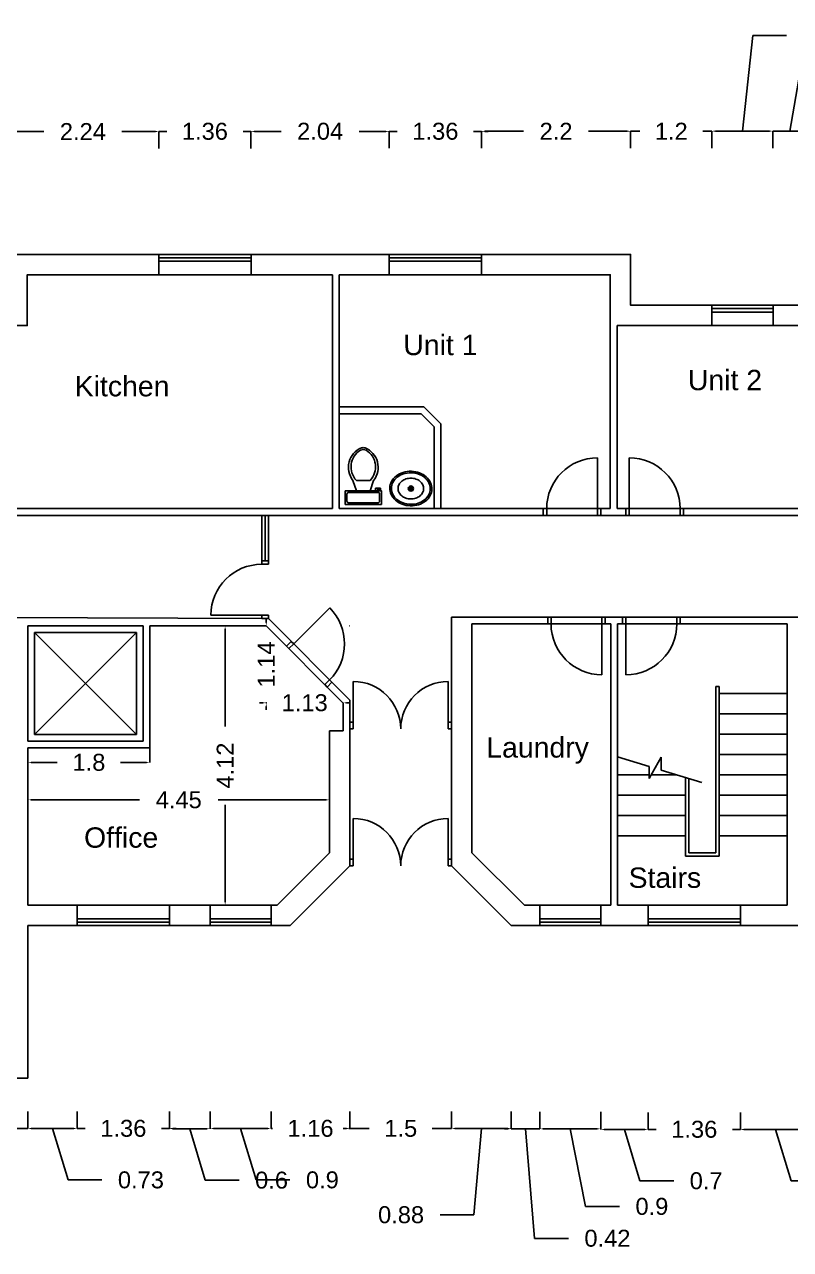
# Model space of a CAD drawing. Header units: millimetres. Extents: x 11228 to 54892, y 17351 to 35530.
# Drawn here: x 28687 to 39987, y 17351 to 35417 of the extents above; entities that cross this region are included whole.
import ezdxf

# ---------------------------------------------------------------- set-up
doc = ezdxf.new("R2010")
doc.units = ezdxf.units.MM
doc.styles.get("Standard").update_dxf_attribs({"font": 'arial.ttf'})
doc.dimstyles.new('ISO-25', dxfattribs={"dimtxt": 250, "dimasz": 50, "dimexe": 1.25, "dimexo": 0, "dimgap": 250, "dimtad": 0, "dimlfac": 0.001, "dimdsep": 46, "dimtxsty": 'Standard', "dimcen": 2.5, "dimadec": 0, "dimazin": 0, "dimtfac": 1, "dimtmove": 1, "dimatfit": 3, "dimfxl": 250, "dimfxlon": 1, "dimarcsym": 0})

# ---------------------------------------------------------------- blocks, each defined once
blk = doc.blocks.new('*U10')
for p, q in [((-800, 100), (-800, 850)), ((-850, 0), (-850, 100)), ((-850, 100), (-800, 100)), ((-800, 0), (-850, 0)), ((-800, 100), (-800, 0)), ((0, 100), (-50, 100)), ((-50, 100), (-50, 0)), ((-50, 0), (0, 0)), ((0, 0), (0, 100))]:
    blk.add_line(p, q)
blk.add_arc((-800, 100), 750, 0, 90)
blk = doc.blocks.new('*U27')
for p, q in [((0, 300), (0, 0)), ((1360, 0), (1360, 300)), ((0, 100), (1360, 100)), ((0, 50), (1360, 50)), ((0, 0), (1360, 0))]:
    blk.add_line(p, q)
blk = doc.blocks.new('*U30')
for p, q in [((-900, 0), (-900, 300)), ((0, 0), (0, 300)), ((-900, 100), (0, 100)), ((-900, 50), (0, 50)), ((-900, 0), (0, 0)), ((0, 100), (0, 0))]:
    blk.add_line(p, q)
blk = doc.blocks.new('*U31')
for p, q in [((0, 50), (0, 350)), ((0, 350), (1360, 350)), ((0, 300), (1360, 300)), ((0, 250), (1360, 250)), ((1360, 350), (1360, 50))]:
    blk.add_line(p, q)
blk = doc.blocks.new('Sink - Oval top')
for p, q in [((-1, 0), (1, 0)), ((0, 1), (0, -1))]:
    blk.add_line(p, q)
at = {"linetype": 'Continuous'}
for points in [[(-12.23, 0.39, 0.117634), (-11.46, -3.36, 0.104469), (-8.88, -6.8, 0.090016), (-5.08, -9.07, 0.08192), (-0.32, -10.02, 0.08192), (4.49, -9.38, 0.090016), (8.42, -7.36, 0.104469), (11.22, -4.09, 0.117634), (12.23, -0.39, 0.117634), (11.46, 3.36, 0.104469), (8.88, 6.8, 0.090016), (5.08, 9.07, 0.08192), (0.32, 10.02, 0.08192), (-4.49, 9.38, 0.090016), (-8.42, 7.36, 0.104469), (-11.22, 4.09, 0.117634)], [(-11.29, 0.16, 0.118622), (-10.52, -3.25, 0.104678), (-8.07, -6.36, 0.089562), (-4.54, -8.37, 0.081185), (-0.13, -9.15, 0.081185), (4.3, -8.49, 0.089562), (7.89, -6.58, 0.104678), (10.42, -3.55, 0.118622), (11.29, -0.16, 0.118622), (10.52, 3.25, 0.104678), (8.07, 6.36, 0.089562), (4.54, 8.37, 0.081185), (0.13, 9.15, 0.081185), (-4.3, 8.49, 0.089562), (-7.89, 6.58, 0.104678), (-10.42, 3.55, 0.118622)], [(-7.42, 0.08, 0.118283), (-6.91, -2.17, 0.104607), (-5.29, -4.21, 0.089718), (-2.97, -5.53, 0.081436), (-0.07, -6.04, 0.081436), (2.84, -5.59, 0.089718), (5.2, -4.33, 0.104607), (6.86, -2.32, 0.118283), (7.42, -0.08, 0.118283), (6.91, 2.17, 0.104607), (5.29, 4.21, 0.089718), (2.97, 5.53, 0.081436), (0.07, 6.04, 0.081436), (-2.84, 5.59, 0.089718), (-5.2, 4.33, 0.104607), (-6.86, 2.32, 0.118283)]]:
    blk.add_lwpolyline(points, format="xyb", close=True, dxfattribs=at)
for radius in [1.5, 1]:
    blk.add_circle((0, 0), radius)
blk = doc.blocks.new('Toilet - top')
for p, q in [((9.5, -6), (9.5, -2)), ((-10, -8.5), (-8, -8.5)), ((-10, -9.5), (-10, -8.5)), ((-7, -9.5), (-10, -9.5)), ((-8, -8.5), (-8, -8)), ((-7, -8), (-7, -9.5)), ((-4, -8), (-6, -14)), ((4, -14), (-4, -14)), ((4, -8), (6, -14))]:
    blk.add_line(p, q)
blk.add_lwpolyline([(10.5, -8), (10.5, 0), (-10.5, 0), (-10.5, -8)], close=True)
for points in [[(-9.5, -2), (-9.5, -6)], [(8.5, -1), (-8.5, -1)], [(-8.5, -7), (8.5, -7)]]:
    blk.add_lwpolyline(points)
for centre, radius, start, end in [((-8.62, -1.88), 0.884, 81.8699, 188.1301), ((-8.62, -6.12), 0.884, 171.8699, 278.1301), ((8.62, -1.88), 0.884, 351.8699, 98.1301), ((8.62, -6.12), 0.884, 261.8699, 8.1301), ((3.52, -21.58), 12.17, 141.46911, 247.97143), ((4.2, -21.82), 11.33, 136.36773, 238.94682), ((-3.52, -21.58), 12.17, 292.02843, 38.53071), ((-4.2, -21.82), 11.33, 301.05301, 43.63209), ((0, -27.88), 4, 245.73182, 294.26817), ((0, -29), 4, 254.86053, 285.13947)]:
    blk.add_arc(centre, radius, start, end)
blk = doc.blocks.new('*D59')
at = {"color": 0, "lineweight": -2, "transparency": 16777216}
for p, q in [((27287, 19387), (27287, 19136)), ((28737, 19387), (28737, 19136)), ((27237, 19137), (27187, 19137)), ((27287, 19137), (27448, 19137)), ((28737, 19137), (28576, 19137)), ((28787, 19137), (28837, 19137))]:
    blk.add_line(p, q, dxfattribs=at)
at = {"color": 0, "transparency": 16777216}
for points in [[(27237, 19145), (27237, 19128), (27287, 19137)], [(28787, 19145), (28787, 19128), (28737, 19137)]]:
    blk.add_solid(points, dxfattribs=at)
at = {"layer": 'Defpoints', "color": 0, "transparency": 16777216}
for p in [(27287, 19877), (28737, 19877), (28737, 19137)]:
    blk.add_point(p, dxfattribs=at)
at = {"color": 0, "transparency": 16777216, "insert": (28012, 19137), "char_height": 250, "attachment_point": 5}
blk.add_mtext('1.45', dxfattribs=at)
blk = doc.blocks.new('*D71')
at = {"color": 0, "lineweight": -2, "transparency": 16777216}
for p, q in [((28428, 33588), (28428, 33840)), ((28478, 33838), (28972, 33838)), ((30618, 33838), (30125, 33838)), ((30668, 33588), (30668, 33840))]:
    blk.add_line(p, q, dxfattribs=at)
at = {"color": 0, "transparency": 16777216}
for points in [[(28478, 33847), (28478, 33830), (28428, 33838)], [(30618, 33847), (30618, 33830), (30668, 33838)]]:
    blk.add_solid(points, dxfattribs=at)
at = {"layer": 'Defpoints', "color": 0, "transparency": 16777216}
for p in [(30668, 33838), (28428, 32027), (30668, 32027)]:
    blk.add_point(p, dxfattribs=at)
at = {"color": 0, "transparency": 16777216, "insert": (29548, 33838), "char_height": 250, "attachment_point": 5}
blk.add_mtext('2.24', dxfattribs=at)
blk = doc.blocks.new('*D72')
at = {"color": 0, "lineweight": -2, "transparency": 16777216}
for p, q in [((30618, 33840), (30568, 33840)), ((30668, 33590), (30668, 33841)), ((30668, 33840), (30786, 33840)), ((32028, 33840), (31911, 33840)), ((32028, 33590), (32028, 33841)), ((32078, 33840), (32128, 33840))]:
    blk.add_line(p, q, dxfattribs=at)
at = {"color": 0, "transparency": 16777216}
for points in [[(30618, 33848), (30618, 33831), (30668, 33840)], [(32078, 33848), (32078, 33831), (32028, 33840)]]:
    blk.add_solid(points, dxfattribs=at)
at = {"layer": 'Defpoints', "color": 0, "transparency": 16777216}
for p in [(32028, 33840), (30668, 32027), (32028, 32027)]:
    blk.add_point(p, dxfattribs=at)
at = {"color": 0, "transparency": 16777216, "insert": (31348, 33840), "char_height": 250, "attachment_point": 5}
blk.add_mtext('1.36', dxfattribs=at)
blk = doc.blocks.new('*D73')
at = {"color": 0, "lineweight": -2, "transparency": 16777216}
for p, q in [((32028, 33591), (32028, 33842)), ((32078, 33841), (32472, 33841)), ((34018, 33841), (33625, 33841)), ((34068, 33591), (34068, 33842))]:
    blk.add_line(p, q, dxfattribs=at)
at = {"color": 0, "transparency": 16777216}
for points in [[(32078, 33849), (32078, 33832), (32028, 33841)], [(34018, 33849), (34018, 33832), (34068, 33841)]]:
    blk.add_solid(points, dxfattribs=at)
at = {"layer": 'Defpoints', "color": 0, "transparency": 16777216}
for p in [(34068, 33841), (32028, 32027), (34068, 32027)]:
    blk.add_point(p, dxfattribs=at)
at = {"color": 0, "transparency": 16777216, "insert": (33048, 33841), "char_height": 250, "attachment_point": 5}
blk.add_mtext('2.04', dxfattribs=at)
blk = doc.blocks.new('*D74')
at = {"color": 0, "lineweight": -2, "transparency": 16777216}
for p, q in [((34018, 33841), (33968, 33841)), ((34068, 33591), (34068, 33842)), ((34068, 33841), (34186, 33841)), ((35428, 33841), (35311, 33841)), ((35428, 33591), (35428, 33842)), ((35478, 33841), (35528, 33841))]:
    blk.add_line(p, q, dxfattribs=at)
at = {"color": 0, "transparency": 16777216}
for points in [[(34018, 33849), (34018, 33832), (34068, 33841)], [(35478, 33849), (35478, 33832), (35428, 33841)]]:
    blk.add_solid(points, dxfattribs=at)
at = {"layer": 'Defpoints', "color": 0, "transparency": 16777216}
for p in [(35428, 33841), (34068, 32027), (35428, 32027)]:
    blk.add_point(p, dxfattribs=at)
at = {"color": 0, "transparency": 16777216, "insert": (34748, 33841), "char_height": 250, "attachment_point": 5}
blk.add_mtext('1.36', dxfattribs=at)
blk = doc.blocks.new('*D75')
at = {"color": 0, "lineweight": -2, "transparency": 16777216}
for p, q in [((35428, 33592), (35428, 33843)), ((35478, 33842), (36050, 33842)), ((37578, 33842), (37007, 33842)), ((37628, 33592), (37628, 33843))]:
    blk.add_line(p, q, dxfattribs=at)
at = {"color": 0, "transparency": 16777216}
for points in [[(35478, 33850), (35478, 33834), (35428, 33842)], [(37578, 33850), (37578, 33834), (37628, 33842)]]:
    blk.add_solid(points, dxfattribs=at)
at = {"layer": 'Defpoints', "color": 0, "transparency": 16777216}
for p in [(37628, 33842), (35428, 32027), (37628, 32027)]:
    blk.add_point(p, dxfattribs=at)
at = {"color": 0, "transparency": 16777216, "insert": (36528, 33842), "char_height": 250, "attachment_point": 5}
blk.add_mtext('2.2', dxfattribs=at)
blk = doc.blocks.new('*D76')
at = {"color": 0, "lineweight": -2, "transparency": 16777216}
for p, q in [((37578, 33843), (37528, 33843)), ((37628, 33593), (37628, 33845)), ((37628, 33843), (37764, 33843)), ((38828, 33843), (38693, 33843)), ((38828, 33593), (38828, 33845)), ((38878, 33843), (38928, 33843))]:
    blk.add_line(p, q, dxfattribs=at)
at = {"color": 0, "transparency": 16777216}
for points in [[(37578, 33852), (37578, 33835), (37628, 33843)], [(38878, 33852), (38878, 33835), (38828, 33843)]]:
    blk.add_solid(points, dxfattribs=at)
at = {"layer": 'Defpoints', "color": 0, "transparency": 16777216}
for p in [(38828, 33843), (37628, 31277), (38828, 31277)]:
    blk.add_point(p, dxfattribs=at)
at = {"color": 0, "transparency": 16777216, "insert": (38228, 33843), "char_height": 250, "attachment_point": 5}
blk.add_mtext('1.2', dxfattribs=at)
blk = doc.blocks.new('*D77')
at = {"color": 0, "lineweight": -2, "transparency": 16777216}
for p, q in [((39278, 33845), (39430, 35253)), ((39430, 35253), (39930, 35253)), ((38828, 33595), (38828, 33846)), ((38878, 33845), (39678, 33845)), ((39728, 33595), (39728, 33846))]:
    blk.add_line(p, q, dxfattribs=at)
at = {"color": 0, "transparency": 16777216}
for points in [[(38878, 33853), (38878, 33836), (38828, 33845)], [(39678, 33853), (39678, 33836), (39728, 33845)]]:
    blk.add_solid(points, dxfattribs=at)
at = {"layer": 'Defpoints', "color": 0, "transparency": 16777216}
for p in [(39728, 33845), (38828, 31277), (39728, 31277)]:
    blk.add_point(p, dxfattribs=at)
at = {"color": 0, "transparency": 16777216, "insert": (40407, 35253), "char_height": 250, "attachment_point": 5}
blk.add_mtext('0.9', dxfattribs=at)
blk = doc.blocks.new('*D78')
at = {"color": 0, "lineweight": -2, "transparency": 16777216}
for p, q in [((39978, 33845), (40130, 34723)), ((40130, 34723), (40630, 34723)), ((39678, 33845), (39628, 33845)), ((39728, 33595), (39728, 33846)), ((39728, 33845), (40228, 33845)), ((39728, 33845), (40228, 33845)), ((40228, 33595), (40228, 33846)), ((40278, 33845), (40328, 33845))]:
    blk.add_line(p, q, dxfattribs=at)
at = {"color": 0, "transparency": 16777216}
for points in [[(39678, 33853), (39678, 33836), (39728, 33845)], [(40278, 33853), (40278, 33836), (40228, 33845)]]:
    blk.add_solid(points, dxfattribs=at)
at = {"layer": 'Defpoints', "color": 0, "transparency": 16777216}
for p in [(40228, 33845), (39728, 31277), (40228, 31277)]:
    blk.add_point(p, dxfattribs=at)
at = {"color": 0, "transparency": 16777216, "insert": (41108, 34723), "char_height": 250, "attachment_point": 5}
blk.add_mtext('0.5', dxfattribs=at)
blk = doc.blocks.new('*D86')
at = {"color": 0, "lineweight": -2, "transparency": 16777216}
for p, q in [((28737, 19386), (28737, 19134)), ((29465, 19386), (29465, 19134)), ((28787, 19136), (29415, 19136)), ((29101, 19136), (29329, 18376)), ((29329, 18376), (29829, 18376))]:
    blk.add_line(p, q, dxfattribs=at)
at = {"color": 0, "transparency": 16777216}
for points in [[(28787, 19144), (28787, 19127), (28737, 19136)], [(29415, 19144), (29415, 19127), (29465, 19136)]]:
    blk.add_solid(points, dxfattribs=at)
at = {"layer": 'Defpoints', "color": 0, "transparency": 16777216}
for p in [(28737, 22127), (29465, 22127), (29465, 19136)]:
    blk.add_point(p, dxfattribs=at)
at = {"color": 0, "transparency": 16777216, "insert": (30404, 18376), "char_height": 250, "attachment_point": 5}
blk.add_mtext('0.73', dxfattribs=at)
blk = doc.blocks.new('*D87')
at = {"color": 0, "lineweight": -2, "transparency": 16777216}
for p, q in [((29465, 19386), (29465, 19134)), ((30825, 19386), (30825, 19134)), ((29415, 19136), (29365, 19136)), ((29465, 19136), (29583, 19136)), ((30825, 19136), (30708, 19136)), ((30875, 19136), (30925, 19136))]:
    blk.add_line(p, q, dxfattribs=at)
at = {"color": 0, "transparency": 16777216}
for points in [[(29415, 19144), (29415, 19127), (29465, 19136)], [(30875, 19144), (30875, 19127), (30825, 19136)]]:
    blk.add_solid(points, dxfattribs=at)
at = {"layer": 'Defpoints', "color": 0, "transparency": 16777216}
for p in [(29465, 22127), (30825, 22127), (30825, 19136)]:
    blk.add_point(p, dxfattribs=at)
at = {"color": 0, "transparency": 16777216, "insert": (30145, 19136), "char_height": 250, "attachment_point": 5}
blk.add_mtext('1.36', dxfattribs=at)
blk = doc.blocks.new('*D88')
at = {"color": 0, "lineweight": -2, "transparency": 16777216}
for p, q in [((30825, 19381), (30825, 19130)), ((31425, 19381), (31425, 19130)), ((30875, 19131), (31375, 19131)), ((31125, 19131), (31353, 18372)), ((31353, 18372), (31853, 18372))]:
    blk.add_line(p, q, dxfattribs=at)
at = {"color": 0, "transparency": 16777216}
for points in [[(30875, 19140), (30875, 19123), (30825, 19131)], [(31375, 19140), (31375, 19123), (31425, 19131)]]:
    blk.add_solid(points, dxfattribs=at)
at = {"layer": 'Defpoints', "color": 0, "transparency": 16777216}
for p in [(30825, 22127), (31425, 22127), (31425, 19131)]:
    blk.add_point(p, dxfattribs=at)
at = {"color": 0, "transparency": 16777216, "insert": (32331, 18372), "char_height": 250, "attachment_point": 5}
blk.add_mtext('0.6', dxfattribs=at)
blk = doc.blocks.new('*D89')
at = {"color": 0, "lineweight": -2, "transparency": 16777216}
for p, q in [((31425, 19386), (31425, 19134)), ((32325, 19386), (32325, 19134)), ((31475, 19136), (32275, 19136)), ((31875, 19136), (32103, 18376)), ((32103, 18376), (32603, 18376))]:
    blk.add_line(p, q, dxfattribs=at)
at = {"color": 0, "transparency": 16777216}
for points in [[(31475, 19144), (31475, 19127), (31425, 19136)], [(32275, 19144), (32275, 19127), (32325, 19136)]]:
    blk.add_solid(points, dxfattribs=at)
at = {"layer": 'Defpoints', "color": 0, "transparency": 16777216}
for p in [(31425, 22127), (32325, 22127), (32325, 19136)]:
    blk.add_point(p, dxfattribs=at)
at = {"color": 0, "transparency": 16777216, "insert": (33081, 18376), "char_height": 250, "attachment_point": 5}
blk.add_mtext('0.9', dxfattribs=at)
blk = doc.blocks.new('*D91')
at = {"color": 0, "lineweight": -2, "transparency": 16777216}
for p, q in [((32325, 19386), (32325, 19134)), ((33487, 19386), (33487, 19134)), ((32275, 19136), (32225, 19136)), ((32325, 19136), (32343, 19136)), ((33487, 19136), (33469, 19136)), ((33537, 19136), (33587, 19136))]:
    blk.add_line(p, q, dxfattribs=at)
at = {"color": 0, "transparency": 16777216}
for points in [[(32275, 19144), (32275, 19127), (32325, 19136)], [(33537, 19144), (33537, 19127), (33487, 19136)]]:
    blk.add_solid(points, dxfattribs=at)
at = {"layer": 'Defpoints', "color": 0, "transparency": 16777216}
for p in [(32325, 23007), (33487, 23007), (32325, 19136)]:
    blk.add_point(p, dxfattribs=at)
at = {"color": 0, "transparency": 16777216, "insert": (32906, 19136), "char_height": 250, "attachment_point": 5}
blk.add_mtext('1.16', dxfattribs=at)
blk = doc.blocks.new('*D94')
at = {"color": 0, "lineweight": -2, "transparency": 16777216}
for p, q in [((28737, 24748), (28737, 24533)), ((30537, 24748), (30537, 24533)), ((28787, 24534), (29171, 24534)), ((30487, 24534), (30103, 24534))]:
    blk.add_line(p, q, dxfattribs=at)
at = {"color": 0, "transparency": 16777216}
for points in [[(28787, 24542), (28787, 24526), (28737, 24534)], [(30487, 24542), (30487, 24526), (30537, 24534)]]:
    blk.add_solid(points, dxfattribs=at)
at = {"layer": 'Defpoints', "color": 0, "transparency": 16777216}
for p in [(28737, 24748), (30537, 24748), (28737, 24534)]:
    blk.add_point(p, dxfattribs=at)
at = {"color": 0, "transparency": 16777216, "insert": (29637, 24534), "char_height": 250, "attachment_point": 5}
blk.add_mtext('1.8', dxfattribs=at)
blk = doc.blocks.new('*D96')
at = {"color": 0, "lineweight": -2, "transparency": 16777216}
for p, q in [((32253, 26598), (32253, 26648)), ((32253, 26548), (32254, 26548)), ((32253, 26548), (32253, 26541)), ((32253, 25409), (32253, 25416)), ((32253, 25409), (32254, 25409)), ((32253, 25359), (32253, 25309))]:
    blk.add_line(p, q, dxfattribs=at)
at = {"color": 0, "transparency": 16777216}
for points in [[(32245, 26598), (32261, 26598), (32253, 26548)], [(32245, 25359), (32261, 25359), (32253, 25409)]]:
    blk.add_solid(points, dxfattribs=at)
at = {"layer": 'Defpoints', "color": 0, "transparency": 16777216}
for p in [(32253, 26548), (32253, 25409), (32253, 25409)]:
    blk.add_point(p, dxfattribs=at)
at = {"color": 0, "transparency": 16777216, "insert": (32253, 25978), "char_height": 250, "attachment_point": 5, "rotation": 90}
blk.add_mtext('1.14', dxfattribs=at)
blk = doc.blocks.new('*D97')
at = {"color": 0, "lineweight": -2, "transparency": 16777216}
for p, q in [((32204, 25413), (32154, 25413)), ((32254, 25409), (32254, 25414)), ((32254, 25413), (32258, 25413)), ((33387, 25413), (33383, 25413)), ((33387, 25409), (33387, 25414)), ((33437, 25413), (33487, 25413))]:
    blk.add_line(p, q, dxfattribs=at)
at = {"color": 0, "transparency": 16777216}
for points in [[(32204, 25421), (32204, 25404), (32254, 25413)], [(33437, 25421), (33437, 25404), (33387, 25413)]]:
    blk.add_solid(points, dxfattribs=at)
at = {"layer": 'Defpoints', "color": 0, "transparency": 16777216}
for p in [(32254, 25413), (32254, 25409), (33387, 25409)]:
    blk.add_point(p, dxfattribs=at)
at = {"color": 0, "transparency": 16777216, "insert": (32820, 25413), "char_height": 250, "attachment_point": 5}
blk.add_mtext('1.13', dxfattribs=at)
blk = doc.blocks.new('*D98')
at = {"color": 0, "lineweight": -2, "transparency": 16777216}
for p, q in [((28737, 24232), (28737, 23981)), ((33187, 24232), (33187, 23981)), ((28787, 23982), (30381, 23982)), ((33137, 23982), (31542, 23982))]:
    blk.add_line(p, q, dxfattribs=at)
at = {"color": 0, "transparency": 16777216}
for points in [[(28787, 23990), (28787, 23974), (28737, 23982)], [(33137, 23990), (33137, 23974), (33187, 23982)]]:
    blk.add_solid(points, dxfattribs=at)
at = {"layer": 'Defpoints', "color": 0, "transparency": 16777216}
for p in [(28737, 25000), (33187, 25000), (28737, 23982)]:
    blk.add_point(p, dxfattribs=at)
at = {"color": 0, "transparency": 16777216, "insert": (30962, 23982), "char_height": 250, "attachment_point": 5}
blk.add_mtext('4.45', dxfattribs=at)
blk = doc.blocks.new('*D99')
at = {"color": 0, "lineweight": -2, "transparency": 16777216}
for p, q in [((31425, 26548), (31648, 26548)), ((31647, 26498), (31647, 25065)), ((31647, 22477), (31647, 23909)), ((31425, 22427), (31648, 22427))]:
    blk.add_line(p, q, dxfattribs=at)
at = {"color": 0, "transparency": 16777216}
for points in [[(31638, 26498), (31655, 26498), (31647, 26548)], [(31638, 22477), (31655, 22477), (31647, 22427)]]:
    blk.add_solid(points, dxfattribs=at)
at = {"layer": 'Defpoints', "color": 0, "transparency": 16777216}
for p in [(31425, 26548), (31647, 26548), (31425, 22427)]:
    blk.add_point(p, dxfattribs=at)
at = {"color": 0, "transparency": 16777216, "insert": (31647, 24487), "char_height": 250, "attachment_point": 5, "rotation": 90}
blk.add_mtext('4.12', dxfattribs=at)
blk = doc.blocks.new('*D100')
at = {"color": 0, "lineweight": -2, "transparency": 16777216}
for p, q in [((33487, 19386), (33487, 19134)), ((34987, 19386), (34987, 19134)), ((33437, 19136), (33387, 19136)), ((33487, 19136), (33770, 19136)), ((34987, 19136), (34703, 19136)), ((35037, 19136), (35087, 19136))]:
    blk.add_line(p, q, dxfattribs=at)
at = {"color": 0, "transparency": 16777216}
for points in [[(33437, 19144), (33437, 19127), (33487, 19136)], [(35037, 19144), (35037, 19127), (34987, 19136)]]:
    blk.add_solid(points, dxfattribs=at)
at = {"layer": 'Defpoints', "color": 0, "transparency": 16777216}
for p in [(33487, 23007), (34987, 23007), (34987, 19136)]:
    blk.add_point(p, dxfattribs=at)
at = {"color": 0, "transparency": 16777216, "insert": (34237, 19136), "char_height": 250, "attachment_point": 5}
blk.add_mtext('1.5', dxfattribs=at)
blk = doc.blocks.new('*D101')
at = {"color": 0, "lineweight": -2, "transparency": 16777216}
for p, q in [((34987, 19384), (34987, 19133)), ((35867, 19384), (35867, 19133)), ((35817, 19134), (35037, 19134)), ((35427, 19134), (35317, 17862)), ((35317, 17862), (34817, 17862))]:
    blk.add_line(p, q, dxfattribs=at)
at = {"color": 0, "transparency": 16777216}
for points in [[(35037, 19143), (35037, 19126), (34987, 19134)], [(35817, 19143), (35817, 19126), (35867, 19134)]]:
    blk.add_solid(points, dxfattribs=at)
at = {"layer": 'Defpoints', "color": 0, "transparency": 16777216}
for p in [(34987, 22127), (35867, 22127), (34987, 19134)]:
    blk.add_point(p, dxfattribs=at)
at = {"color": 0, "transparency": 16777216, "insert": (34242, 17862), "char_height": 250, "attachment_point": 5}
blk.add_mtext('0.88', dxfattribs=at)
blk = doc.blocks.new('*D102')
at = {"color": 0, "lineweight": -2, "transparency": 16777216}
for p, q in [((35867, 19380), (35867, 19129)), ((36287, 19380), (36287, 19129)), ((35817, 19130), (35767, 19130)), ((35867, 19130), (36287, 19130)), ((35867, 19130), (36287, 19130)), ((36077, 19130), (36212, 17515)), ((36337, 19130), (36387, 19130)), ((36212, 17515), (36712, 17515))]:
    blk.add_line(p, q, dxfattribs=at)
at = {"color": 0, "transparency": 16777216}
for points in [[(35817, 19138), (35817, 19122), (35867, 19130)], [(36337, 19138), (36337, 19122), (36287, 19130)]]:
    blk.add_solid(points, dxfattribs=at)
at = {"layer": 'Defpoints', "color": 0, "transparency": 16777216}
for p in [(35867, 22127), (36287, 22127), (36287, 19130)]:
    blk.add_point(p, dxfattribs=at)
at = {"color": 0, "transparency": 16777216, "insert": (37286, 17515), "char_height": 250, "attachment_point": 5}
blk.add_mtext('0.42', dxfattribs=at)
blk = doc.blocks.new('*D103')
at = {"color": 0, "lineweight": -2, "transparency": 16777216}
for p, q in [((36287, 19380), (36287, 19129)), ((37187, 19380), (37187, 19129)), ((36337, 19130), (37137, 19130)), ((36737, 19130), (36964, 17985)), ((36964, 17985), (37464, 17985))]:
    blk.add_line(p, q, dxfattribs=at)
at = {"color": 0, "transparency": 16777216}
for points in [[(36337, 19138), (36337, 19122), (36287, 19130)], [(37137, 19138), (37137, 19122), (37187, 19130)]]:
    blk.add_solid(points, dxfattribs=at)
at = {"layer": 'Defpoints', "color": 0, "transparency": 16777216}
for p in [(36287, 22127), (37187, 22127), (37187, 19130)]:
    blk.add_point(p, dxfattribs=at)
at = {"color": 0, "transparency": 16777216, "insert": (37942, 17985), "char_height": 250, "attachment_point": 5}
blk.add_mtext('0.9', dxfattribs=at)
blk = doc.blocks.new('*D104')
at = {"color": 0, "lineweight": -2, "transparency": 16777216}
for p, q in [((37187, 19372), (37187, 19121)), ((37887, 19372), (37887, 19121)), ((37237, 19122), (37837, 19122)), ((37537, 19122), (37764, 18363)), ((37764, 18363), (38264, 18363))]:
    blk.add_line(p, q, dxfattribs=at)
at = {"color": 0, "transparency": 16777216}
for points in [[(37237, 19130), (37237, 19113), (37187, 19122)], [(37837, 19130), (37837, 19113), (37887, 19122)]]:
    blk.add_solid(points, dxfattribs=at)
at = {"layer": 'Defpoints', "color": 0, "transparency": 16777216}
for p in [(37187, 22127), (37887, 22127), (37887, 19122)]:
    blk.add_point(p, dxfattribs=at)
at = {"color": 0, "transparency": 16777216, "insert": (38742, 18363), "char_height": 250, "attachment_point": 5}
blk.add_mtext('0.7', dxfattribs=at)
blk = doc.blocks.new('*D105')
at = {"color": 0, "lineweight": -2, "transparency": 16777216}
for p, q in [((37887, 19372), (37887, 19121)), ((39247, 19372), (39247, 19121)), ((37837, 19122), (37787, 19122)), ((37887, 19122), (38004, 19122)), ((39247, 19122), (39130, 19122)), ((39297, 19122), (39347, 19122))]:
    blk.add_line(p, q, dxfattribs=at)
at = {"color": 0, "transparency": 16777216}
for points in [[(37837, 19130), (37837, 19113), (37887, 19122)], [(39297, 19130), (39297, 19113), (39247, 19122)]]:
    blk.add_solid(points, dxfattribs=at)
at = {"layer": 'Defpoints', "color": 0, "transparency": 16777216}
for p in [(37887, 22127), (39247, 22127), (39247, 19122)]:
    blk.add_point(p, dxfattribs=at)
at = {"color": 0, "transparency": 16777216, "insert": (38567, 19122), "char_height": 250, "attachment_point": 5}
blk.add_mtext('1.36', dxfattribs=at)
blk = doc.blocks.new('*D106')
at = {"color": 0, "lineweight": -2, "transparency": 16777216}
for p, q in [((39247, 19371), (39247, 19119)), ((40287, 19371), (40287, 19119)), ((39297, 19121), (40237, 19121)), ((39767, 19121), (39994, 18361)), ((39994, 18361), (40494, 18361))]:
    blk.add_line(p, q, dxfattribs=at)
at = {"color": 0, "transparency": 16777216}
for points in [[(39297, 19129), (39297, 19112), (39247, 19121)], [(40237, 19129), (40237, 19112), (40287, 19121)]]:
    blk.add_solid(points, dxfattribs=at)
at = {"layer": 'Defpoints', "color": 0, "transparency": 16777216}
for p in [(39247, 22127), (40287, 22127), (40287, 19121)]:
    blk.add_point(p, dxfattribs=at)
at = {"color": 0, "transparency": 16777216, "insert": (41057, 18361), "char_height": 250, "attachment_point": 5}
blk.add_mtext('1.04', dxfattribs=at)

msp = doc.modelspace()

# ---------------------------------------------------------------- linework, layer by layer
for p, q in [((34068.494, 32026.55), (32028.494, 32026.55)), ((35428.494, 32026.55), (34068.494, 32026.55)), ((37628.494, 32026.55), (35428.494, 32026.55)), ((33228.494, 28276.55), (33228.494, 31726.55)), ((33328.494, 28276.55), (33328.494, 31726.55)), ((37328.494, 31726.55), (37328.494, 28276.55)), ((40228.494, 31276.55), (39728.494, 31276.55)), ((37428.494, 30976.55), (37428.494, 28276.55)), ((33328.494, 28276.55), (33328.494, 29776.55)), ((33328.494, 29776.55), (34578.494, 29776.55)), ((33328.494, 29676.55), (34537.072, 29676.55)), ((34537.072, 29676.55), (34728.494, 29485.129)), ((34578.494, 29776.55), (34828.494, 29526.55)), ((34728.494, 29485.129), (34728.494, 28276.55)), ((34828.494, 29526.55), (34828.494, 28276.55)), ((33228.494, 28276.55), (27628.494, 28276.55)), ((37328.494, 28276.55), (33328.494, 28276.55)), ((37428.494, 28276.55), (41028.494, 28276.55)), ((25928.494, 28176.55), (47586.694, 28176.55)), ((32186.704, 27505.372), (32186.704, 28176.55)), ((32236.704, 27505.372), (32236.704, 28176.55)), ((32286.704, 27505.372), (32286.704, 28176.55)), ((26036.694, 26681.069), (32286.704, 26655.372)), ((32286.704, 26655.372), (33486.694, 25450.438)), ((34986.694, 26576.55), (34986.694, 26676.55)), ((34986.694, 26676.55), (47586.694, 26676.55)), ((34986.694, 23006.55), (34986.694, 26576.55)), ((35286.694, 26576.55), (37336.694, 26576.55)), ((37336.694, 26576.55), (37336.694, 22426.55)), ((37436.694, 26576.55), (37436.694, 22426.55)), ((37436.694, 26576.55), (39936.694, 26576.55)), ((39936.694, 26576.55), (39936.694, 22426.55)), ((28736.694, 26547.531), (28736.694, 24847.531)), ((28736.694, 26547.531), (28736.694, 24847.531)), ((30436.694, 26547.531), (28736.694, 26547.531)), ((28836.694, 26447.531), (28836.694, 24947.531)), ((30336.694, 26447.531), (28836.694, 26447.531)), ((28836.694, 26447.531), (30336.694, 24947.531)), ((30336.694, 26447.531), (28836.694, 24947.531)), ((30336.694, 24947.531), (30336.694, 26447.531)), ((30436.694, 24847.531), (30436.694, 26547.531)), ((32252.971, 26547.531), (30536.694, 26547.531)), ((30536.694, 24747.531), (30536.694, 26547.531)), ((32252.971, 26547.531), (33386.694, 25409.137)), ((33486.694, 26547.531), (33481.944, 26547.531)), ((33536.694, 25027.101), (33536.694, 25727.101)), ((34936.694, 25027.101), (34936.694, 25727.101)), ((38886.694, 25651.581), (38886.694, 23201.581)), ((38936.694, 25651.581), (38886.694, 25651.581)), ((38936.694, 25651.581), (38936.694, 23151.581)), ((39936.694, 25551.581), (38936.694, 25551.581)), ((33386.694, 25409.137), (33386.694, 25000.438)), ((33486.694, 25450.438), (33486.694, 23006.55)), ((33486.694, 25027.101), (33486.694, 25127.101)), ((33486.694, 25127.101), (33536.694, 25127.101)), ((34986.694, 25127.101), (34936.694, 25127.101)), ((34986.694, 25027.101), (34986.694, 25127.101)), ((39936.694, 25251.581), (38936.694, 25251.581)), ((28836.694, 24947.531), (30336.694, 24947.531)), ((33386.694, 25000.438), (33186.694, 25000.438)), ((33186.694, 25000.438), (33186.694, 23201.525)), ((33536.694, 25027.101), (33486.694, 25027.101)), ((34936.694, 25027.101), (34986.694, 25027.101)), ((39936.694, 24951.581), (38936.694, 24951.581)), ((28736.694, 24847.531), (30436.694, 24847.531)), ((28736.694, 24747.531), (30536.694, 24747.531)), ((28736.694, 24747.531), (28736.694, 22426.55)), ((37899.258, 24475.503), (37436.694, 24616.476)), ((38077.004, 24609.299), (37899.258, 24297.738)), ((38077.004, 24421.333), (38077.004, 24609.299)), ((39936.694, 24651.581), (38936.694, 24651.581)), ((37899.258, 24297.738), (37899.258, 24475.503)), ((38677.694, 24238.264), (38077.004, 24421.333)), ((37899.258, 24351.581), (37436.694, 24351.581)), ((38305.875, 24351.581), (37929.975, 24351.581)), ((38436.694, 23151.581), (38436.694, 24311.712)), ((38486.694, 23201.581), (38486.694, 24296.474)), ((39936.694, 24351.581), (38936.694, 24351.581)), ((38436.694, 24051.581), (37436.694, 24051.581)), ((39936.694, 24051.581), (38936.694, 24051.581)), ((33536.694, 23006.55), (33536.694, 23706.55)), ((34936.694, 23006.55), (34936.694, 23706.55)), ((38436.694, 23751.581), (37436.694, 23751.581)), ((39936.694, 23751.581), (38936.694, 23751.581)), ((38436.694, 23451.581), (37436.694, 23451.581)), ((39936.694, 23451.581), (38936.694, 23451.581)), ((33186.694, 23201.525), (32411.719, 22426.55)), ((36061.668, 22426.55), (35286.694, 23201.525)), ((38936.694, 23151.581), (38436.694, 23151.581)), ((38886.694, 23201.581), (38486.694, 23201.581)), ((33486.694, 23006.55), (32606.694, 22126.55)), ((33486.694, 23006.55), (33486.694, 23106.55)), ((33486.694, 23106.55), (33536.694, 23106.55)), ((33536.694, 23006.55), (33486.694, 23006.55)), ((34986.694, 23106.55), (34936.694, 23106.55)), ((34936.694, 23006.55), (34986.694, 23006.55)), ((34986.694, 23006.55), (34986.694, 23106.55)), ((35866.694, 22126.55), (34986.694, 23006.55)), ((32411.719, 22426.55), (28736.694, 22426.55)), ((32606.694, 22126.55), (28736.694, 22126.55)), ((28736.694, 22126.55), (28736.694, 19876.55)), ((28736.694, 22126.55), (29236.694, 22126.55)), ((29236.694, 22126.55), (29465.466, 22126.55)), ((29465.466, 22126.55), (30825.466, 22126.55)), ((30825.466, 22126.55), (31425.466, 22126.55)), ((42336.694, 22126.55), (35866.694, 22126.55)), ((35866.694, 22126.55), (36286.694, 22126.55)), ((36286.694, 22126.55), (37186.694, 22126.55)), ((37186.694, 22126.55), (37886.694, 22126.55)), ((28736.694, 19876.55), (15536.694, 19876.55)), ((28736.694, 19876.55), (27286.694, 19876.55))]:
    msp.add_line(p, q)
for points in [[(50536.694, 32026.55), (50528.494, 32026.55), (42328.494, 32026.55), (42328.494, 31276.55), (37628.494, 31276.55), (37628.494, 32026.55), (28428.494, 32026.55), (28428.494, 31276.55), (23728.494, 31276.55), (23728.494, 33176.55), (15528.494, 33176.55), (15528.494, 31276.55), (13928.494, 31276.55)], [(33228.494, 31726.55), (28728.494, 31726.55), (28728.494, 30976.55), (27628.494, 30976.55)], [(37328.494, 30976.55), (37328.494, 31726.55), (33328.494, 31726.55)], [(42528.494, 30976.55), (37428.494, 30976.55)], [(35286.694, 23201.525), (35286.694, 26576.55)], [(33486.694, 23006.55), (33486.694, 25450.438)], [(37336.694, 22426.55), (36061.668, 22426.55)], [(39936.694, 22426.55), (37436.694, 22426.55)]]:
    msp.add_lwpolyline(points)
for centre, start, end in [((33536.694, 25027.101), 0, 90), ((34936.694, 25027.101), 90, 180), ((33536.694, 23006.55), 0, 90), ((34936.694, 23006.55), 90, 180)]:
    msp.add_arc(centre, 700, start, end)

# ---------------------------------------------------------------- block references
for name, p in [('*U31', (30668.494, 31676.55)), ('*U31', (34068.494, 31676.55)), ('*U10', (38408.856, 28176.55)), ('*U27', (29465.466, 22126.55)), ('*U30', (32325.466, 22126.55)), ('*U30', (37186.694, 22126.55)), ('*U27', (37886.694, 22126.55))]:
    msp.add_blockref(name, p)
for name, p, rotation in [('*U30', (38828.494, 31276.55), 180), ('*U10', (32286.704, 27505.372), 90), ('*U10', (33151.532, 25645.267), 314.8822135170236), ('*U10', (36404.59, 26676.55), 180)]:
    msp.add_blockref(name, p, dxfattribs=dict(rotation=rotation))
at = {"xscale": 25.4, "yscale": 25.4, "zscale": 25.4, "rotation": 180}
msp.add_blockref('Toilet - top', (33684.733, 28337.914), dxfattribs=at)
at = {"xscale": -1}
msp.add_blockref('*U10', (36340.121, 28176.55), dxfattribs=at)
at = {"xscale": 25.4, "yscale": 25.4, "zscale": 25.4}
msp.add_blockref('Sink - Oval top', (34386.009, 28572.758), dxfattribs=at)
at = {"xscale": -1, "rotation": 180}
msp.add_blockref('*U10', (38359.773, 26676.55), dxfattribs=at)

# ---------------------------------------------------------------- texts
at = {"char_height": 300, "attachment_point": 1}
for s, insert in [('Unit 1 ', (34274.753, 30840.533)), ('Kitchen', (29427.694, 30232.386)), ('Unit 2', (38472.826, 30323.605)), ('Laundry', (35498.343, 24905.211)), ('Office', (29565.177, 23575.803)), ('Stairs', (37598.076, 22984.32))]:
    msp.add_mtext_dynamic_manual_height_columns(s, width=4410.07809, gutter_width=12.5, heights=[0], dxfattribs=dict(at, insert=insert))

# ---------------------------------------------------------------- dimensions: what is measured, and where the dimension line sits
for base, p1, p2, picture, middle in [((39728.494, 33844.57), (38828.494, 31276.55), (39728.494, 31276.55), '*D77', (40179.662, 35252.613)), ((40228.494, 33844.57), (39728.494, 31276.55), (40228.494, 31276.55), '*D78', (40879.662, 34723.134)), ((34986.694, 19134.329), (35866.694, 22126.55), (34986.694, 22126.55), '*D101', (34566.694, 17861.991)), ((36286.694, 19130.162), (35866.694, 22126.55), (36286.694, 22126.55), '*D102', (36962.266, 17514.577)), ((37186.694, 19130.162), (36286.694, 22126.55), (37186.694, 22126.55), '*D103', (37714.448, 17984.924))]:
    dim = msp.add_linear_dim(base=base, p1=p1, p2=p2, dimstyle='ISO-25')
    dim.commit()
    dim.dimension.update_dxf_attribs({"geometry": picture, "text_midpoint": middle, "dimtype": 160})
for base, p1, p2, picture, middle in [((30668.494, 33838.32), (28428.494, 32026.55), (30668.494, 32026.55), '*D71', (29548.494, 33838.32)), ((32028.494, 33839.57), (30668.494, 32026.55), (32028.494, 32026.55), '*D72', (31348.494, 33839.57)), ((34068.494, 33840.82), (32028.494, 32026.55), (34068.494, 32026.55), '*D73', (33048.494, 33840.82)), ((35428.494, 33840.82), (34068.494, 32026.55), (35428.494, 32026.55), '*D74', (34748.494, 33840.82)), ((37628.494, 33842.07), (35428.494, 32026.55), (37628.494, 32026.55), '*D75', (36528.494, 33842.07)), ((38828.494, 33843.32), (37628.494, 31276.55), (38828.494, 31276.55), '*D76', (38228.494, 33843.32)), ((32254.221, 25412.528), (33386.694, 25409.137), (32254.221, 25409.137), '*D97', (32820.457, 25412.528)), ((28736.694, 23981.925), (33186.694, 25000.438), (28736.694, 25000.438), '*D98', (30961.694, 23981.925)), ((28736.694, 24534.051), (30536.694, 24747.531), (28736.694, 24747.531), '*D94', (29636.694, 24534.051)), ((32325.466, 19135.579), (33486.694, 23006.55), (32325.466, 23006.55), '*D91', (32906.08, 19135.579)), ((34986.694, 19135.579), (33486.694, 23006.55), (34986.694, 23006.55), '*D100', (34236.694, 19135.579)), ((29465.466, 19135.579), (28736.694, 22126.55), (29465.466, 22126.55), '*D86', (30078.911, 18376.143)), ((30825.466, 19135.579), (29465.466, 22126.55), (30825.466, 22126.55), '*D87', (30145.466, 19135.579)), ((31425.466, 19131.412), (30825.466, 22126.55), (31425.466, 22126.55), '*D88', (32103.22, 18372.232)), ((32325.466, 19135.579), (31425.466, 22126.55), (32325.466, 22126.55), '*D89', (32853.22, 18376.399)), ((37886.694, 19121.829), (37186.694, 22126.55), (37886.694, 22126.55), '*D104', (38514.448, 18362.649)), ((39246.694, 19121.829), (37886.694, 22126.55), (39246.694, 22126.55), '*D105', (38566.694, 19121.829)), ((40286.694, 19120.579), (39246.694, 22126.55), (40286.694, 22126.55), '*D106', (40744.448, 18361.399)), ((28736.694, 19136.829), (27286.694, 19876.55), (28736.694, 19876.55), '*D59', (28011.694, 19136.829))]:
    dim = msp.add_linear_dim(base=base, p1=p1, p2=p2, dimstyle='ISO-25')
    dim.commit()
    dim.dimension.update_dxf_attribs({"geometry": picture, "text_midpoint": middle})
for base, p1, p2, picture, middle in [((32252.971, 25409.137), (32252.971, 26547.531), (32252.971, 25409.137), '*D96', (32252.971, 25978.334)), ((31646.69, 26547.531), (31425.466, 22426.55), (31425.466, 26547.531), '*D99', (31646.69, 24487.04))]:
    dim = msp.add_linear_dim(base=base, p1=p1, p2=p2, angle=90, dimstyle='ISO-25')
    dim.commit()
    dim.dimension.update_dxf_attribs({"geometry": picture, "text_midpoint": middle})

doc.saveas('drawing.dxf')
